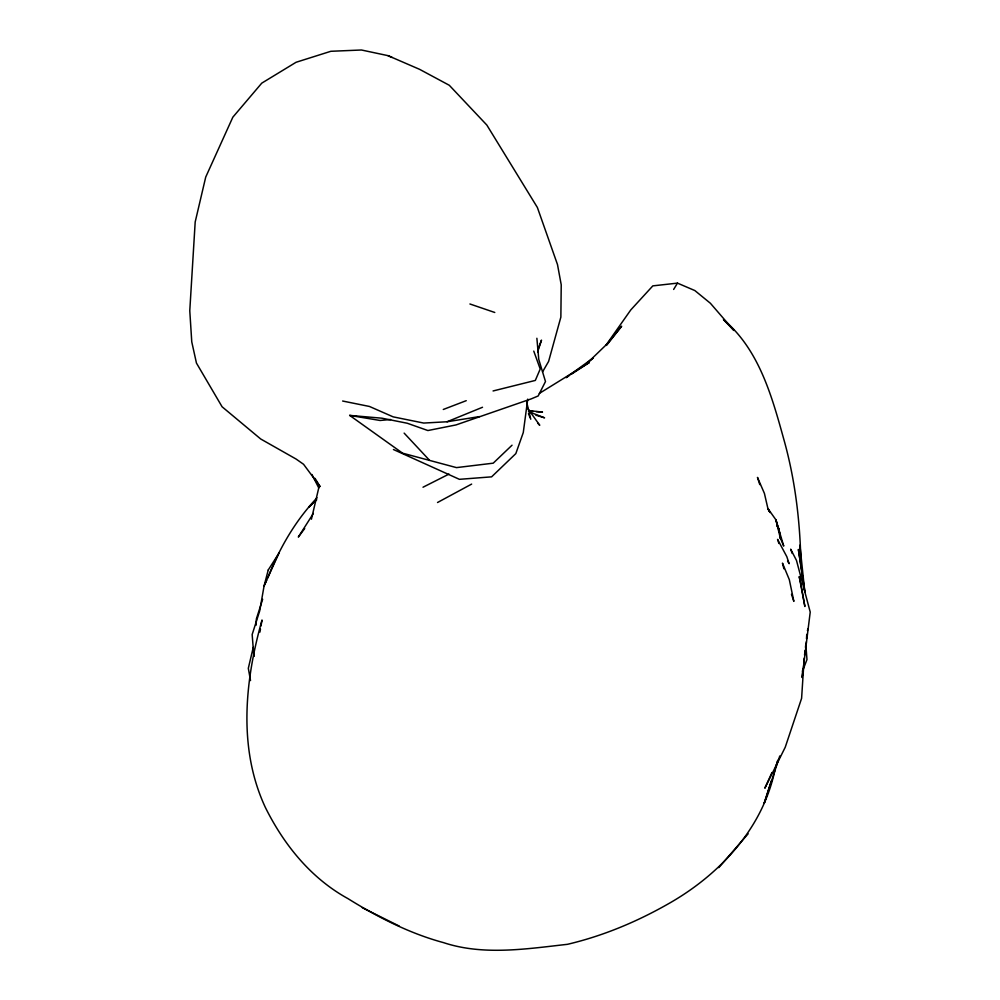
<?xml version="1.0" encoding="UTF-8"?>
<svg xmlns="http://www.w3.org/2000/svg" width="1000" height="1000" viewBox="0 0 1000 1000"><rect width="100%" height="100%" fill="white"/><g stroke="black" fill="none" stroke-linecap="round" stroke-linejoin="round"><path stroke-width="1.5" d="M256.15 625.15L256.35 618.987L262.65 599.3M804.188 658.175L801.6 698.337L785.238 747.225L764.837 788.213L771.938 772.562M805.8 650.738L806.325 641.8M806.5 638.825L806.762 634.362M805.45 647.412L805.812 644.338L806.975 659.538L802.588 670.987L802.925 668.938L802.113 677.513L810.225 612.075L796.475 560.413L790.675 549.163L792.188 553.425M804.55 655.1L805.088 650.487M527.737 399.125L523.275 432.562L515.825 453.612L491.6 476.85L459.4 479.325L393.425 449.513M802.475 672L802.925 668.938M259.938 632.1L260.462 629.075M260.975 626.05L262.025 620.013C244.875 680.8 237.862 748.5 265.363 807.438C283.888 844.762 310.95 878.3 347.925 898.6C377.775 917.175 409.538 933.438 443.6 942.65C483.488 955.837 526.613 948.875 567.425 944.325C602.625 936.038 635.988 922.138 667.412 904.35C718.688 875.588 762.35 829.35 774.825 770.512M311.425 519.2L318.75 487.887L319.925 486.337L315.05 478.387M779.775 755.975L764.225 803.15L771.263 780.925M775.7 767.562L777.862 760.188L775.475 767.6M537.663 351.863L541.5 340.112L537.712 350.238M266.575 580.438L264.088 585.887L259.725 610.812L252.162 634.538L253.85 656.125M267.812 577.712C279.425 548.425 295.238 520.763 317.05 497.85M807.4 630.425L808.325 628.538M542.55 371.9L548.6 361.438L560.862 317.113L561.225 284.8L557.5 264.587L537.375 207.475L486.838 125.062L449.288 85.275L419.575 69.325L387.95 55.637L361.438 50L330.85 51.288L296.075 62.275L261.762 83.15L232.838 117.188L205.725 177.062L195.188 221.975L189.775 310.763L191.762 341.875L196.45 363.075L222.087 406.775L260.7 438.988L296.087 459.05L303.55 464.275L319.925 486.337M673.637 289.45L677.475 283.125L694.837 290.55L710.387 303.263L733.938 330.5L723.438 319.587C759.862 350.238 772.387 398.162 784.613 442.2C795.3 481.275 800.062 521.712 800.888 562.15M313.363 513.45L298.325 537.075L304.7 528.513M606.05 345.1L630.788 309.913L652.825 285.875L677.475 283.125M606.487 345.462L621.65 326.2L607.312 343.738L587.325 363.013M718.775 867.638L748.125 833.8M316.15 499.538L308.738 507.125L316.75 499.725M512.038 445.2L493.225 463.175L456.488 467.612L402.587 453.175L349.663 415.4L381.95 418.2L407.238 423.237L427.9 430.538L455.975 424.938L531.3 398.85L538.188 395.95L545.487 381.525L538.763 359.387L536.875 338.263M589.725 361.05L593.175 357.975L566.138 377.638L568.713 375.962M571.287 374.275L589.325 362.5L539.35 393.413M437.525 502.5L471.65 484.087M423.013 487.225L448.988 474.1M342.625 401.025L369.462 406.463L393.175 416.863L423.725 423.062L447.05 421.763L482.525 407.262M443.288 409.475L466.238 400.675M493.075 390.962L535.325 380.425L540.212 369L533.763 351.1M447.05 421.763L479.5 416.587M390.575 419.513L380.1 420.475L349.663 415.4M528.462 411.15L533.15 411.463M536.263 411.662L542.5 412.075L529.087 410.625M535.913 415.225L544.575 417.825L529.65 412.038M469.925 303.988L494.775 312.475M387.95 55.637L392.15 57.462M362.312 907.7L399.225 926.075M537.725 423.188L539.75 425.3L527.15 407.625M404.137 433.113L429.45 460.213M777.225 526.312L778.863 528.75L776.663 524.7M787.537 561.013L789.137 563.688L786.812 556.663L777.575 539.375L778.9 543.475M770.1 512.562L767.9 508.512L764.412 493.4L757.475 477.413L759.775 484.613M311.95 474.487L318.75 487.887M769.075 511.3L767.9 508.512L775.888 519.788L783.737 546.075L780.225 537.725M528.462 413.638L530.188 417.837M791.475 594.3L793.863 601.388L789.312 579.637L782.463 563.125L783.9 568.787M526.65 401.925L530.763 419.237M250.525 680.575L248.312 668.325L253.25 647.412L253.9 656.375M805.013 592.375L798.375 549.45L804.688 590.85L799.9 545.175L800.212 551.312M800.537 557.438L800.775 562.038M268.25 569.975L264.088 585.887L278.975 553.162L268.25 569.975M780.05 533.925L775.888 519.788L780.438 538.562L780.05 533.925M800.9 584.087L799.212 576.6L804.887 606.512L800.9 584.087"/></g></svg>
